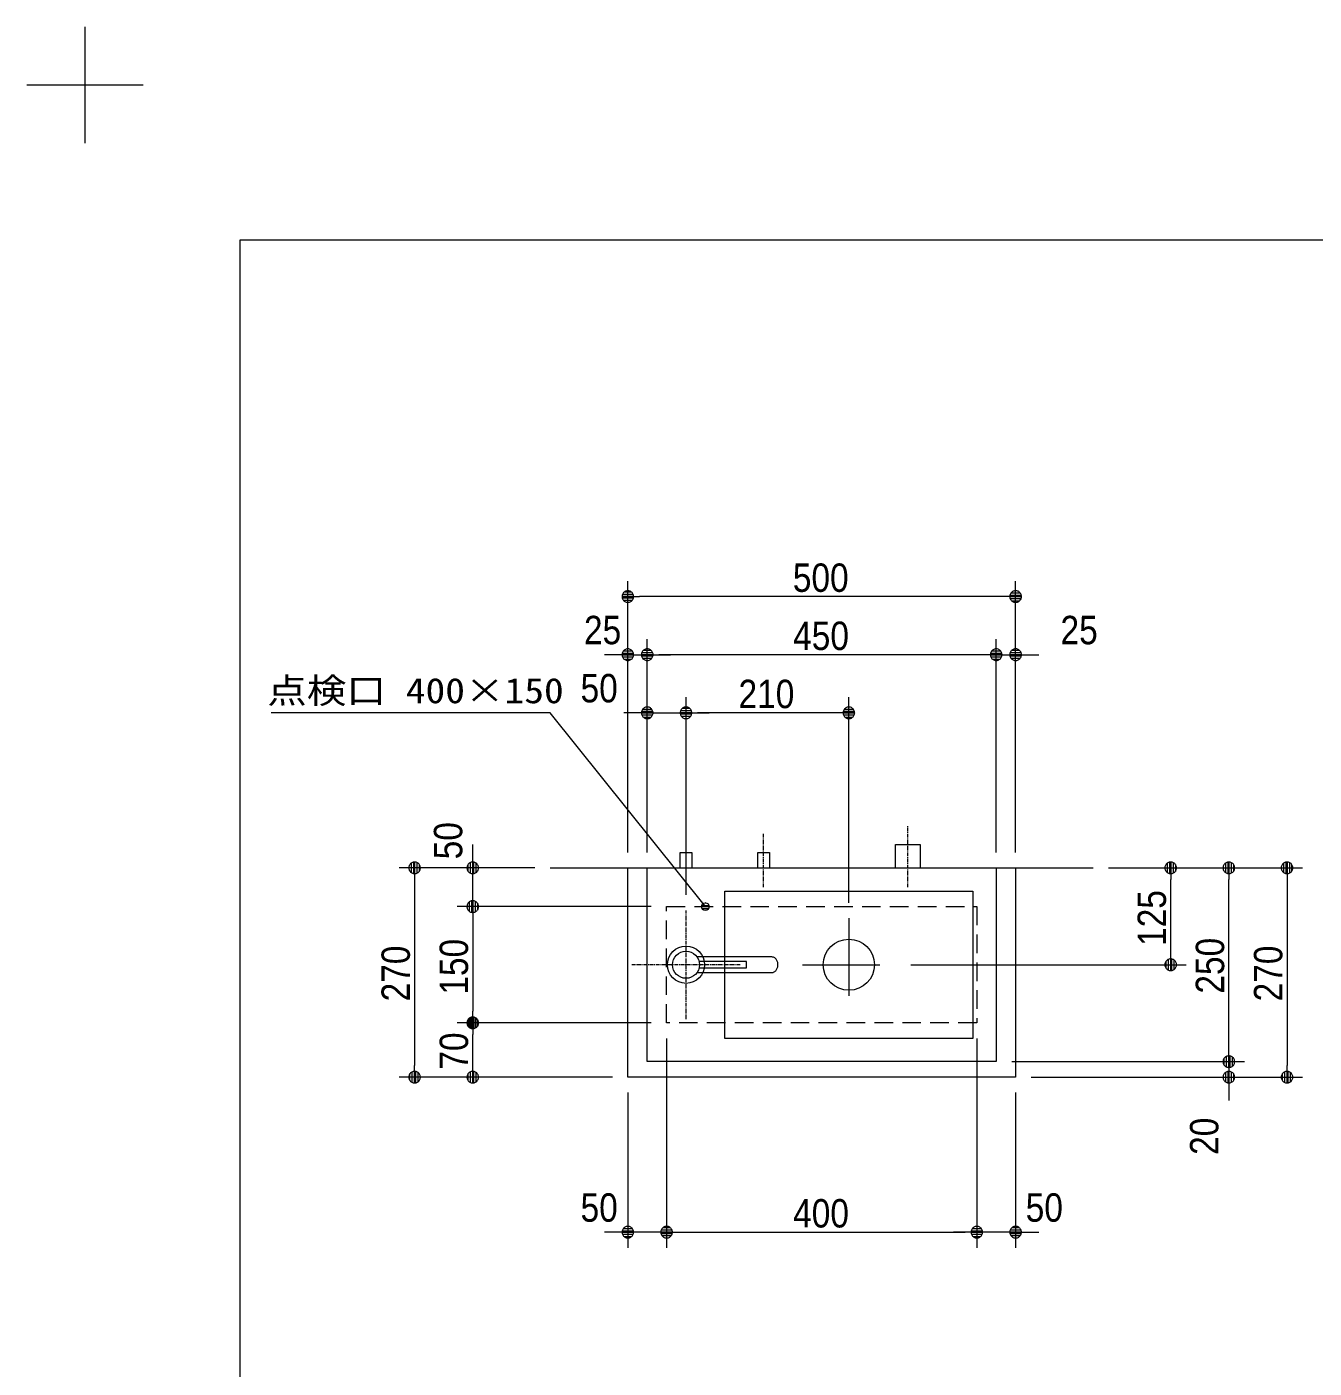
# Model space of a CAD drawing. Units: millimetres, scale not verified. Extents: x -3962 to 4227, y -3045 to 3045.
# Drawn here: x -3962 to -2302, y 1315 to 3045 of the extents above; entities that cross this region are included whole.
import ezdxf
from ezdxf.enums import TextEntityAlignment as Align

# ---------------------------------------------------------------- set-up
doc = ezdxf.new("R2010")
doc.units = ezdxf.units.MM
doc.header["$LTSCALE"] = 20
doc.linetypes.add('CHAIN1', pattern=[8, 5, -1, 1, -1])
doc.linetypes.add('DASHED1', pattern=[1.8, 1.2, -0.6])
for name, color, linetype, lineweight in [('0-0_1図面枠', 7, 'Continuous', 9), ('0-1_4給排水', 7, 'Continuous', 9), ('0-2_5ボウル・キャビネット', 7, 'Continuous', 9), ('0-3_2寸法-2', 7, 'Continuous', 9), ('0-4_0', 7, 'Continuous', 9), ('0-5_2寸法-1', 7, 'Continuous', 9), ('0-6_2寸法-3', 7, 'Continuous', 9)]:
    doc.layers.add(name, color=color, linetype=linetype, lineweight=lineweight)
doc.styles.add('ＭＳ ゴシック', font='')
doc.styles.add('ＭＳ Ｐゴシック', font='')
doc.styles.get('ＭＳ ゴシック').set_extended_font_data('MS Gothic')
doc.styles.get('ＭＳ Ｐゴシック').set_extended_font_data('MS PGothic')

# ---------------------------------------------------------------- blocks, each defined once
blk = doc.blocks.new('グループ-2')
at = {"layer": '0-0_1図面枠'}
for p, q in [((-42000, 57900), (-42000, 60900)), ((-43500, 59400), (-40500, 59400))]:
    blk.add_line(p, q, dxfattribs=at)
blk = doc.blocks.new('グループ-4')
at = {"layer": '0-0_1図面枠'}
blk.add_lwpolyline([(-38000, 55400), (38000, 55400), (38000, -55400), (-38000, -55400)], close=True, dxfattribs=at)
blk = doc.blocks.new('図面枠')
at = {"layer": '0-0_1図面枠'}
for name in ['グループ-2', 'グループ-4']:
    blk.add_blockref(name, (0, 0), dxfattribs=at)
blk = doc.blocks.new('_Dot')
at = {"layer": '0-4_0'}
for p, q in [((-10, 0), (-20, 0)), ((9.78, 2), (-9.78, 2)), ((7.99, 6), (-7.99, 6)), ((9.16, -3.98), (-9.16, -3.98)), ((6, -7.98), (-6, -7.98))]:
    blk.add_line(p, q, dxfattribs=at)
for points in [[(10, 0), (9.92, 1.25), (9.69, 2.49), (9.3, 3.68), (8.76, 4.82), (8.09, 5.88), (7.29, 6.85), (6.37, 7.71), (5.36, 8.44), (4.26, 9.05), (3.09, 9.51), (1.87, 9.82), (0.63, 9.98), (-0.63, 9.98), (-1.87, 9.82), (-3.09, 9.51), (-4.26, 9.05), (-5.36, 8.44), (-6.37, 7.71), (-7.29, 6.85), (-8.09, 5.88), (-8.76, 4.82), (-9.3, 3.68), (-9.69, 2.49), (-9.92, 1.25), (-10, 0), (0, 0)], [(-10, 0), (-9.92, -1.25), (-9.69, -2.49), (-9.3, -3.68), (-8.76, -4.82), (-8.09, -5.88), (-7.29, -6.85), (-6.37, -7.71), (-5.36, -8.44), (-4.26, -9.05), (-3.09, -9.51), (-1.87, -9.82), (-0.63, -9.98), (0.63, -9.98), (1.87, -9.82), (3.09, -9.51), (4.26, -9.05), (5.36, -8.44), (6.37, -7.71), (7.29, -6.85), (8.09, -5.88), (8.76, -4.82), (9.3, -3.68), (9.69, -2.49), (9.92, -1.25), (10, 0), (0, 0)]]:
    blk.add_lwpolyline(points, close=True, dxfattribs=at)
blk = doc.blocks.new('グループ-8')
at = {"layer": '0-1_4給排水', "linetype": 'CHAIN1'}
blk.add_line((-20780, 38700), (-20780, 40300), dxfattribs=at)
at = {"layer": '0-1_4給排水'}
blk.add_lwpolyline([(-21100, 39200), (-21100, 39800), (-20460, 39800), (-20460, 39200)], dxfattribs=at)
blk = doc.blocks.new('グループ-9')
at = {"layer": '0-1_4給排水', "linetype": 'CHAIN1'}
for p, q in [((-26500, 38700), (-26500, 40100)), ((-24500, 38700), (-24500, 40100)), ((-26500, 35300), (-26500, 38100)), ((-25100, 36700), (-27900, 36700))]:
    blk.add_line(p, q, dxfattribs=at)
at = {"layer": '0-1_4給排水'}
for points in [[(-26650, 39200), (-26650, 39600), (-26350, 39600), (-26350, 39200)], [(-24650, 39200), (-24650, 39600), (-24350, 39600), (-24350, 39200)], [(-26212.8, 36500), (-24282.9, 36500), (-24269.2, 36500.8), (-24255, 36503.3), (-24240.8, 36507.7), (-24226.5, 36514), (-24212.6, 36522.3), (-24199.1, 36532.6), (-24186.4, 36544.7), (-24174.6, 36558.6), (-24164, 36573.9), (-24154.7, 36590.6), (-24146.8, 36608.1), (-24140.5, 36626.4), (-24135.6, 36645), (-24132.3, 36663.6), (-24130.3, 36682), (-24129.7, 36700), (-24130.3, 36718), (-24132.3, 36736.4), (-24135.6, 36755), (-24140.5, 36773.6), (-24146.8, 36791.9), (-24154.7, 36809.4), (-24164, 36826.1), (-24174.6, 36841.4), (-24186.4, 36855.3), (-24199.1, 36867.4), (-24212.6, 36877.7), (-24226.5, 36886), (-24240.8, 36892.3), (-24255, 36896.7), (-24269.2, 36899.2), (-24282.9, 36900), (-26212.8, 36900)], [(-26159.3, 36620), (-24940, 36620), (-24940, 36780), (-26159.3, 36780)]]:
    blk.add_lwpolyline(points, dxfattribs=at)
for radius in [480, 350]:
    blk.add_circle((-26500, 36700), radius, dxfattribs=at)

msp = doc.modelspace()

# ---------------------------------------------------------------- linework, layer by layer
at = {"layer": '0-2_5ボウル・キャビネット'}
msp.add_line((-3287.5, 1960), (-2587.5, 1960), dxfattribs=at)
at = {"layer": '0-2_5ボウル・キャビネット', "linetype": 'CHAIN1'}
for p, q in [((-2902.5, 1895), (-2902.5, 1775)), ((-2962.5, 1835), (-2842.5, 1835))]:
    msp.add_line(p, q, dxfattribs=at)
at = {"layer": '0-2_5ボウル・キャビネット'}
for points in [[(-3187.5, 1960), (-2687.5, 1960), (-2687.5, 1690), (-3187.5, 1690)], [(-3162.5, 1960), (-2712.5, 1960), (-2712.5, 1710), (-3162.5, 1710)], [(-3062.5, 1930), (-2742.5, 1930), (-2742.5, 1740), (-3062.5, 1740)]]:
    msp.add_lwpolyline(points, close=True, dxfattribs=at)
at = {"layer": '0-2_5ボウル・キャビネット', "linetype": 'DASHED1'}
msp.add_lwpolyline([(-3137.5, 1910), (-2737.5, 1910), (-2737.5, 1760), (-3137.5, 1760)], close=True, dxfattribs=at)
at = {"layer": '0-2_5ボウル・キャビネット'}
msp.add_circle((-2902.5, 1835), 33, dxfattribs=at)
at = {"layer": '0-3_2寸法-2'}
for p, q in [((-3187.5, 1980), (-3187.5, 2255)), ((-3162.5, 1980), (-3162.5, 2255)), ((-2712.5, 1980), (-2712.5, 2255)), ((-2687.5, 1980), (-2687.5, 2255)), ((-3202.51, 2235), (-3217.51, 2235)), ((-3187.5, 2235), (-3162.5, 2235)), ((-3147.49, 2235), (-3132.49, 2235)), ((-2727.51, 2235), (-2742.51, 2235)), ((-2712.5, 2235), (-2687.5, 2235)), ((-2672.49, 2235), (-2657.49, 2235)), ((-3162.5, 1980), (-3162.5, 2180)), ((-3112.5, 1925), (-3112.5, 2180)), ((-3177.51, 2160), (-3192.51, 2160)), ((-3162.5, 2160), (-3112.5, 2160)), ((-3097.49, 2160), (-3082.49, 2160)), ((-3387.5, 1975.01), (-3387.5, 1990.01)), ((-3307.5, 1960), (-3407.5, 1960)), ((-3387.5, 1910), (-3387.5, 1960)), ((-3157.5, 1910), (-3407.5, 1910)), ((-3387.5, 1894.99), (-3387.5, 1879.99)), ((-3137.5, 1740), (-3137.5, 1470)), ((-2737.5, 1740), (-2737.5, 1470)), ((-2412.5, 1725.01), (-2412.5, 1740.01)), ((-2692.5, 1710), (-2392.5, 1710)), ((-2412.5, 1710), (-2412.5, 1690)), ((-2667.5, 1690), (-2392.5, 1690)), ((-3187.5, 1670), (-3187.5, 1470)), ((-2687.5, 1670), (-2687.5, 1470)), ((-2412.5, 1674.99), (-2412.5, 1659.99)), ((-3202.51, 1490), (-3217.51, 1490)), ((-3137.5, 1490), (-3187.5, 1490)), ((-3122.49, 1490), (-3107.49, 1490)), ((-2752.51, 1490), (-2767.51, 1490)), ((-2687.5, 1490), (-2737.5, 1490)), ((-2672.49, 1490), (-2657.49, 1490))]:
    msp.add_line(p, q, dxfattribs=at)
at = {"layer": '0-5_2寸法-1'}
for p, q in [((-3187.5, 2255), (-3187.5, 2330)), ((-2687.5, 2255), (-2687.5, 2330)), ((-2702.51, 2310), (-3172.49, 2310)), ((-3162.5, 1980), (-3162.5, 2255)), ((-2712.5, 1980), (-2712.5, 2255)), ((-2727.51, 2235), (-3147.49, 2235)), ((-3112.5, 1925), (-3112.5, 2180)), ((-2902.5, 1915), (-2902.5, 2180)), ((-2917.51, 2160), (-3097.49, 2160)), ((-3407.5, 1960), (-3482.5, 1960)), ((-2567.5, 1960), (-2467.5, 1960)), ((-2467.5, 1960), (-2392.5, 1960)), ((-2392.5, 1960), (-2317.5, 1960)), ((-3462.5, 1944.99), (-3462.5, 1705.01)), ((-2487.5, 1850.01), (-2487.5, 1944.99)), ((-2412.5, 1725.01), (-2412.5, 1944.99)), ((-2337.5, 1944.99), (-2337.5, 1705.01)), ((-3157.5, 1910), (-3407.5, 1910)), ((-3387.5, 1894.99), (-3387.5, 1775.01)), ((-2822.5, 1835), (-2467.5, 1835)), ((-3157.5, 1760), (-3407.5, 1760)), ((-3157.5, 1760), (-3407.5, 1760)), ((-3387.5, 1705.01), (-3387.5, 1744.99)), ((-3137.5, 1740), (-3137.5, 1470)), ((-2737.5, 1740), (-2737.5, 1470)), ((-2692.5, 1710), (-2392.5, 1710)), ((-3407.5, 1690), (-3482.5, 1690)), ((-3207.5, 1690), (-3407.5, 1690)), ((-2392.5, 1690), (-2317.5, 1690)), ((-3122.49, 1490), (-2752.51, 1490))]:
    msp.add_line(p, q, dxfattribs=at)
at = {"layer": '0-6_2寸法-3'}
for p, q in [((-3082.61, 1910.99), (-3092.39, 1910.99)), ((-3083.5, 1906.99), (-3091.5, 1906.99)), ((-3087.35, 1914.99), (-3087.65, 1914.99)), ((-3087.35, 1914.99), (-3087.65, 1914.99))]:
    msp.add_line(p, q, dxfattribs=at)
msp.add_lwpolyline([(-3087.5, 1910), (-3287.5, 2160), (-3647.5, 2160)], dxfattribs=at)
msp.add_circle((-3087.5, 1910), 5.01, dxfattribs=at)
msp.add_circle((-3087.5, 1910), 5.01, dxfattribs=at)

# ---------------------------------------------------------------- block references
at = {"layer": '0-0_1図面枠', "xscale": 0.05, "yscale": 0.05}
msp.add_blockref('図面枠', (-1787.5, 0), dxfattribs=at)
at = {"layer": '0-1_4給排水', "xscale": 0.05, "yscale": 0.05}
for name in ['グループ-8', 'グループ-9']:
    msp.add_blockref(name, (-1787.5, 0), dxfattribs=at)
at = {"layer": '0-3_2寸法-2', "xscale": 0.7503418, "yscale": 0.7503418}
for p in [(-3187.5, 2235), (-2712.5, 2235), (-3162.5, 2160), (-3187.5, 1490), (-2737.5, 1490)]:
    msp.add_blockref('_Dot', p, dxfattribs=at)
for p, rotation in [((-3162.5, 2235), 180), ((-2687.5, 2235), 180), ((-3112.5, 2160), 180), ((-3387.5, 1960), 270), ((-3387.5, 1910), 90), ((-2412.5, 1710), 270), ((-2412.5, 1690), 90), ((-3137.5, 1490), 180), ((-2687.5, 1490), 180)]:
    msp.add_blockref('_Dot', p, dxfattribs=dict(at, rotation=rotation))
at = {"layer": '0-5_2寸法-1', "xscale": 0.7503418, "yscale": 0.7503418}
for p, rotation in [((-3187.5, 2310), 180), ((-3162.5, 2235), 180), ((-3112.5, 2160), 180), ((-3462.5, 1960), 90), ((-2487.5, 1960), 90), ((-2412.5, 1960), 90), ((-2337.5, 1960), 90), ((-3387.5, 1910), 90), ((-2487.5, 1835), 270), ((-3387.5, 1760), 270), ((-3387.5, 1760), 90), ((-2412.5, 1710), 270), ((-3462.5, 1690), 270), ((-3387.5, 1690), 270), ((-2337.5, 1690), 270), ((-3137.5, 1490), 180)]:
    msp.add_blockref('_Dot', p, dxfattribs=dict(at, rotation=rotation))
for p in [(-2687.5, 2310), (-2712.5, 2235), (-2902.5, 2160), (-2737.5, 1490)]:
    msp.add_blockref('_Dot', p, dxfattribs=at)

# ---------------------------------------------------------------- texts
at = {"layer": '0-3_2寸法-2', "style": 'ＭＳ Ｐゴシック', "width": 0.9}
for s, p in [('25', (-3244.09, 2237.48)), ('25', (-2629.59, 2237.48)), ('50', (-3248.48, 2162.48)), ('50', (-3248.48, 1492.48)), ('50', (-2674.48, 1492.48))]:
    msp.add_text(s, height=36.66, dxfattribs=at).set_placement(p, align=Align.BOTTOM_LEFT)
for s, p in [('50', (-3389.98, 1971.02)), ('20', (-2414.98, 1589.71))]:
    msp.add_text(s, height=36.66, rotation=90, dxfattribs=at).set_placement(p, align=Align.BOTTOM_LEFT)
at = {"layer": '0-5_2寸法-1', "style": 'ＭＳ Ｐゴシック', "width": 0.9}
for s, p in [('500', (-2974.78, 2305.04)), ('450', (-2974.39, 2230.04)), ('210', (-3044.78, 2155.04)), ('400', (-2974.39, 1485.04))]:
    msp.add_text(s, height=36.66, dxfattribs=at).set_placement(p, align=Align.BOTTOM_LEFT)
for s, p in [('125', (-2482.54, 1859.28)), ('270', (-3457.54, 1787.72)), ('150', (-3382.54, 1796.39)), ('250', (-2407.54, 1797.72)), ('270', (-2332.54, 1787.72)), ('70', (-3382.54, 1699.63))]:
    msp.add_text(s, height=36.66, rotation=90, dxfattribs=at).set_placement(p, align=Align.BOTTOM_LEFT)
at = {"layer": '0-6_2寸法-3', "style": 'ＭＳ ゴシック', "width": 1.15}
msp.add_text('点検口 400×150', height=32.55, dxfattribs=at).set_placement((-3652.53, 2162.62), align=Align.BOTTOM_LEFT)

doc.saveas('drawing.dxf')
